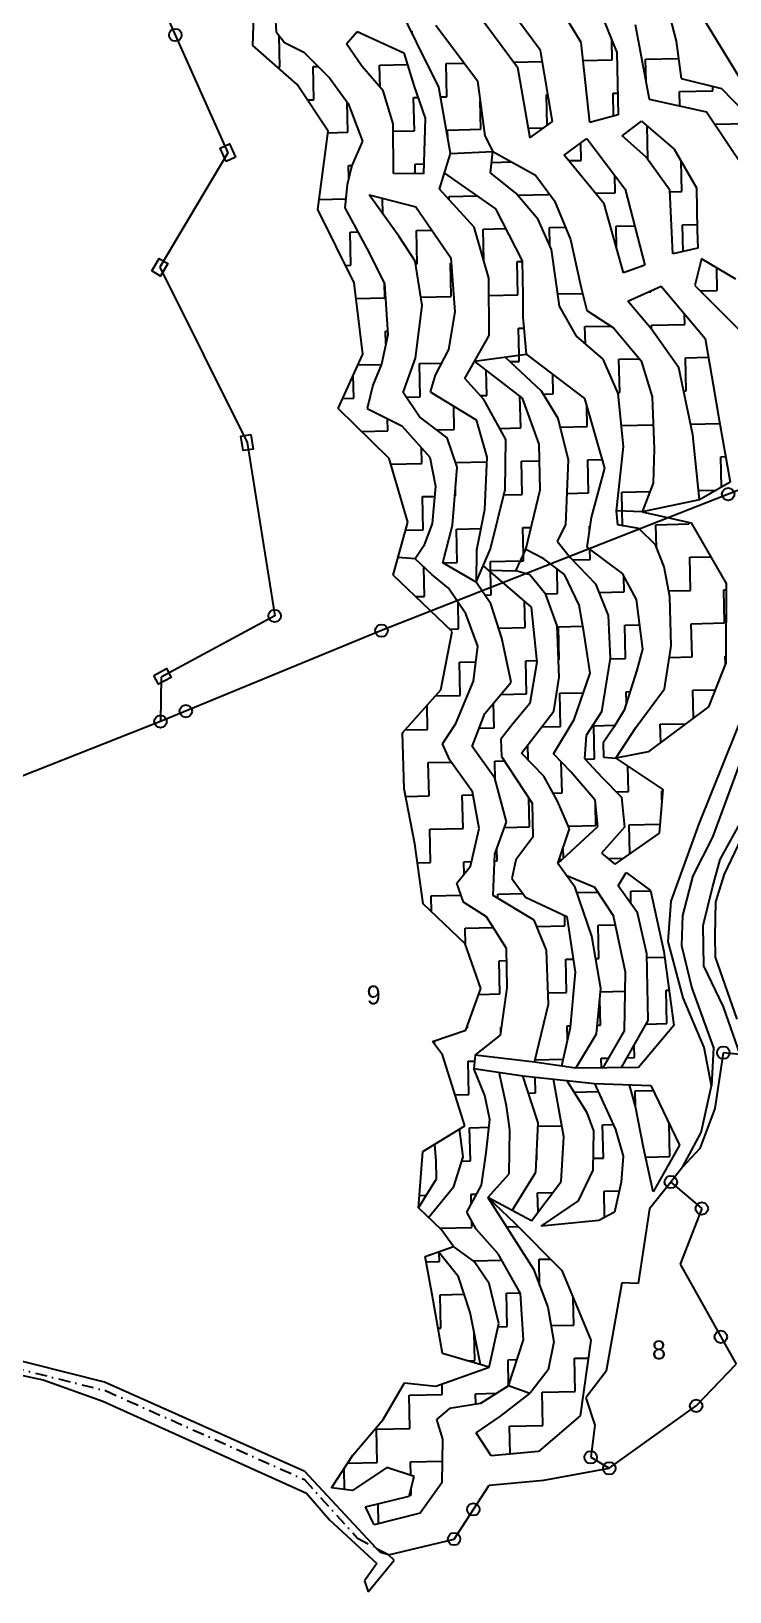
# Model space of a CAD drawing. Header units: metres. Extents: x 307416 to 309442, y 1927193 to 1928840.
# Drawn here: x 308708 to 309003, y 1927199 to 1927857 of the extents above; entities that cross this region are included whole.
import ezdxf

# ---------------------------------------------------------------- set-up
doc = ezdxf.new("R2010")
doc.units = ezdxf.units.M
doc.linetypes.add('DASHDOT', pattern=[1, 0.5, -0.25, 0, -0.25])
for name, color, linetype in [('LINE_WATER', 4, 'Continuous'), ('OFF', 1, 'Continuous'), ('POLY_HATCH', 12, 'Continuous'), ('POLY_PARCEL', 6, 'Continuous'), ('POLY_WATER', 4, 'Continuous'), ('TEXT_PARCEL', 7, 'Continuous'), ('V_BOUND_LINE', 7, 'Continuous'), ('V_BOUND_STREAM_LINE', 7, 'DASHDOT')]:
    doc.layers.add(name, color=color, linetype=linetype)
doc.styles.add('TEXT_MAP', font='')
doc.styles.get('TEXT_MAP').set_extended_font_data('Kruti Dev 050')

msp = doc.modelspace()

# ---------------------------------------------------------------- linework, layer by layer
for points in [[(308790.55, 1927802.39), (308788.04, 1927808.01), (308791.93, 1927809.74), (308794.44, 1927804.13)], [(308759.11, 1927756.2), (308762.24, 1927761.49), (308765.9, 1927759.33), (308762.77, 1927754.03)], [(308800.96, 1927687.11), (308801.93, 1927681.04), (308797.73, 1927680.36), (308796.75, 1927686.44)], [(308759.96, 1927585.53), (308765.37, 1927588.45), (308767.39, 1927584.71), (308761.98, 1927581.79)]]:
    msp.add_lwpolyline(points, close=True)
for centre in [(308769.06, 1927855.71), (309002.4, 1927662), (308811.03, 1927610.65), (308856.09, 1927604.44), (308773.5, 1927570.49), (308762.85, 1927566.11), (309000.35, 1927426.38), (308978.18, 1927371.84), (308991.28, 1927360.67), (308999.3, 1927306.54), (308988.89, 1927277.44), (308944.38, 1927255.71), (308952.21, 1927251.06), (308894.84, 1927233.72), (308886.72, 1927221.21)]:
    msp.add_circle(centre, 2.63)
at = {"layer": 'LINE_WATER'}
for p, q in [((309008.95, 1927553.15), (308995.73, 1927517.37)), ((308998.95, 1927507.88), (309008.92, 1927525.74)), ((308995.73, 1927517.37), (308987.55, 1927500.98)), ((308995.76, 1927496.02), (308998.95, 1927507.88)), ((308987.55, 1927500.98), (308983.16, 1927484.28)), ((308991.87, 1927479.98), (308995.76, 1927496.02)), ((308983.16, 1927484.28), (308982.66, 1927471.64)), ((308992.18, 1927463), (308991.87, 1927479.98)), ((308982.66, 1927471.64), (308987.1, 1927453.63)), ((309000.39, 1927445.73), (308992.18, 1927463)), ((308987.1, 1927453.63), (308996.26, 1927428.44)), ((309007.41, 1927425.67), (309000.39, 1927445.73)), ((308996.26, 1927428.44), (308995.36, 1927412.35))]:
    msp.add_line(p, q, dxfattribs=at)
at = {"layer": 'OFF'}
msp.add_line((308848.93, 1927203.66), (308850.49, 1927198.97), dxfattribs=at)
at = {"layer": 'POLY_HATCH'}
for p, q in [((308923.15, 1927849.12), (308901.48, 1927878.65)), ((308801.74, 1927851.26), (308802.59, 1927873.45)), ((308891.11, 1927872.42), (308913.54, 1927842.16)), ((308811.04, 1927865.99), (308811.66, 1927857.09)), ((308870.98, 1927852.4), (308863.52, 1927867.56)), ((308940.33, 1927852.5), (308928.65, 1927871.75)), ((308946.7, 1927869.9), (308955.43, 1927848.34)), ((308976, 1927870.34), (308980.39, 1927853.07)), ((308879.02, 1927859.81), (308896.65, 1927836.32)), ((308963.18, 1927860.09), (308969.12, 1927828.71)), ((308811.66, 1927857.09), (308815.16, 1927852.5)), ((308815.16, 1927852.5), (308823.32, 1927848.43)), ((308841.25, 1927851.97), (308845.89, 1927857.23)), ((308845.89, 1927857.23), (308865.53, 1927848.15)), ((308880.3, 1927833.72), (308870.98, 1927852.4)), ((308944.08, 1927818.82), (308940.33, 1927852.5)), ((308980.39, 1927853.07), (308982.61, 1927837.36)), ((308820.56, 1927834.84), (308801.74, 1927851.26)), ((308823.32, 1927848.43), (308834.17, 1927837.64)), ((308847.8, 1927842.6), (308841.25, 1927851.97)), ((308865.53, 1927848.15), (308869.8, 1927834.36)), ((308928.31, 1927819.22), (308923.15, 1927849.12)), ((308955.43, 1927848.34), (308956.01, 1927822.09)), ((308856.76, 1927832.09), (308847.8, 1927842.6)), ((308913.54, 1927842.16), (308918.71, 1927812.26)), ((308833.57, 1927815.09), (308820.56, 1927834.84)), ((308834.17, 1927837.64), (308842.05, 1927826.78)), ((308869.8, 1927834.36), (308874.47, 1927820.59)), ((308885.2, 1927805.68), (308880.3, 1927833.72)), ((308896.65, 1927836.32), (308899.65, 1927813.22)), ((308982.61, 1927837.36), (308999.56, 1927833.19)), ((308999.56, 1927833.19), (309014.06, 1927818.28)), ((308842.05, 1927826.78), (308848.01, 1927810.96)), ((308861.03, 1927818.3), (308856.76, 1927832.09)), ((308969.12, 1927828.71), (308993.26, 1927823.24)), ((308874.47, 1927820.59), (308873.79, 1927797.17)), ((308956.01, 1927822.09), (308944.08, 1927818.82)), ((308957.71, 1927813.12), (308965.83, 1927819.3)), ((308965.83, 1927819.3), (308979.6, 1927807.6)), ((308993.26, 1927823.24), (309009.82, 1927798.52)), ((308829.22, 1927782.13), (308833.57, 1927815.09)), ((308861.1, 1927797.29), (308861.03, 1927818.3)), ((308899.65, 1927813.22), (308903.01, 1927806.53)), ((308918.71, 1927812.26), (308928.31, 1927819.22)), ((308967.66, 1927804.34), (308957.71, 1927813.12)), ((308848.01, 1927810.96), (308843.56, 1927800.68)), ((308885.2, 1927805.68), (308903.01, 1927806.53)), ((308902.15, 1927797.59), (308903.01, 1927806.53)), ((308903.01, 1927806.53), (308921.05, 1927796.59)), ((308933.13, 1927805.08), (308942.73, 1927812.04)), ((308942.73, 1927812.04), (308958.96, 1927790.64)), ((308979.6, 1927807.6), (308988.97, 1927791.3)), ((308843.56, 1927800.68), (308841.62, 1927792.57)), ((308880.54, 1927790.61), (308885.2, 1927805.68)), ((308950.09, 1927784.44), (308933.13, 1927805.08)), ((308977.73, 1927790.31), (308967.66, 1927804.34)), ((308873.79, 1927797.17), (308861.1, 1927797.29)), ((308882.67, 1927797.48), (308904.27, 1927782.32)), ((308912.76, 1927789.05), (308902.15, 1927797.59)), ((308921.05, 1927796.59), (308929.13, 1927785.72)), ((308841.62, 1927792.57), (308840.56, 1927782.78)), ((308863.4, 1927770.88), (308850.84, 1927788.31)), ((308850.84, 1927788.31), (308870.51, 1927783.21)), ((308895.18, 1927774.71), (308880.54, 1927790.61)), ((308922.27, 1927777.86), (308912.76, 1927789.05)), ((308958.96, 1927790.64), (308967.18, 1927758.56)), ((308979.08, 1927763.33), (308977.73, 1927790.31)), ((308988.97, 1927791.3), (308989.36, 1927773.31)), ((308844.61, 1927751.21), (308829.22, 1927782.13)), ((308840.56, 1927782.78), (308849.86, 1927765.59)), ((308870.51, 1927783.21), (308885.38, 1927761.77)), ((308904.27, 1927782.32), (308915.44, 1927760.47)), ((308929.13, 1927785.72), (308935.9, 1927769.48)), ((308958.24, 1927755.36), (308950.09, 1927784.44)), ((308901.35, 1927753.11), (308895.18, 1927774.71)), ((308927.9, 1927765.16), (308922.27, 1927777.86)), ((308989.36, 1927773.31), (308989.53, 1927765.81)), ((308870.28, 1927760.33), (308863.4, 1927770.88)), ((308935.9, 1927769.48), (308940.26, 1927749.62)), ((308849.86, 1927765.59), (308857.4, 1927750.9)), ((308873.28, 1927741.58), (308870.28, 1927760.33)), ((308885.38, 1927761.77), (308886.99, 1927738.93)), ((308915.44, 1927760.47), (308915.77, 1927745.87)), ((308931.28, 1927741.35), (308927.9, 1927765.16)), ((308989.53, 1927765.81), (308979.08, 1927763.33)), ((308991.13, 1927761.34), (308988.38, 1927750.03)), ((309005.58, 1927752.66), (308991.13, 1927761.34)), ((308967.18, 1927758.56), (308958.24, 1927755.36)), ((308848.22, 1927721.1), (308844.61, 1927751.21)), ((308857.4, 1927750.9), (308858.73, 1927729.29)), ((308901.53, 1927728.89), (308901.35, 1927753.11)), ((308940.26, 1927749.62), (308942.72, 1927739.47)), ((308960.01, 1927743.4), (308974.13, 1927749.71)), ((308974.13, 1927749.71), (308992.63, 1927727.61)), ((308988.38, 1927750.03), (309006.8, 1927731.68)), ((308870.45, 1927719.38), (308873.28, 1927741.58)), ((308915.77, 1927745.87), (308915.68, 1927736.67)), ((308938.33, 1927728.68), (308931.28, 1927741.35)), ((308970.02, 1927731.61), (308960.01, 1927743.4)), ((308886.99, 1927738.93), (308884.39, 1927723.01)), ((308915.68, 1927736.67), (308917.09, 1927721.02)), ((308942.72, 1927739.47), (308953.93, 1927732.23)), ((308858.73, 1927729.29), (308856.03, 1927716.92)), ((308891.24, 1927710.84), (308901.53, 1927728.89)), ((308949.59, 1927718.95), (308938.33, 1927728.68)), ((308953.93, 1927732.23), (308965.64, 1927718.24)), ((308981.64, 1927715.36), (308970.02, 1927731.61)), ((308992.63, 1927727.61), (308996.06, 1927708.18)), ((308837.76, 1927698.16), (308848.22, 1927721.1)), ((308884.39, 1927723.01), (308878.72, 1927712.18)), ((308895.37, 1927718.07), (308917.09, 1927721.02)), ((308917.09, 1927721.02), (308941.74, 1927702.32)), ((308856.03, 1927716.92), (308852.41, 1927707.93)), ((308865.23, 1927704.87), (308870.45, 1927719.38)), ((308915.56, 1927702.48), (308895.37, 1927718.07)), ((308908.24, 1927719.82), (308923.48, 1927705.55)), ((308955.97, 1927704.48), (308949.59, 1927718.95)), ((308965.64, 1927718.24), (308970.26, 1927703.02)), ((308987.52, 1927686.98), (308981.64, 1927715.36)), ((308852.41, 1927707.93), (308850.08, 1927698.11)), ((308878.72, 1927712.18), (308876.67, 1927705.12)), ((308899.31, 1927701.97), (308891.24, 1927710.84)), ((308996.06, 1927708.18), (308998.64, 1927693.23)), ((308872.1, 1927694.69), (308865.23, 1927704.87)), ((308876.67, 1927705.12), (308896.11, 1927693.38)), ((308908.6, 1927685.07), (308899.31, 1927701.97)), ((308922.63, 1927683.08), (308915.56, 1927702.48)), ((308923.48, 1927705.55), (308930.49, 1927694)), ((308941.74, 1927702.32), (308950.23, 1927672.93)), ((308958.25, 1927682.08), (308955.97, 1927704.48)), ((308970.26, 1927703.02), (308971.1, 1927680.94)), ((308859.36, 1927677), (308837.76, 1927698.16)), ((308850.08, 1927698.11), (308864.67, 1927690.8)), ((308883.74, 1927685.73), (308872.1, 1927694.69)), ((308864.67, 1927690.8), (308876.49, 1927677.68)), ((308896.11, 1927693.38), (308900.52, 1927677.61)), ((308930.49, 1927694), (308934.93, 1927676.55)), ((308998.64, 1927693.23), (309003.23, 1927667.09)), ((308888.08, 1927673.37), (308883.74, 1927685.73)), ((308908.35, 1927664.04), (308908.6, 1927685.07)), ((308923.05, 1927663.9), (308922.63, 1927683.08)), ((308955.28, 1927654.94), (308958.25, 1927682.08)), ((308990.29, 1927659.59), (308987.52, 1927686.98)), ((308867.18, 1927650.19), (308859.36, 1927677)), ((308876.49, 1927677.68), (308878.89, 1927665.42)), ((308900.52, 1927677.61), (308899.53, 1927655.45)), ((308934.93, 1927676.55), (308933.73, 1927649.07)), ((308971.1, 1927680.94), (308970.7, 1927666.68)), ((308886.04, 1927648.97), (308888.08, 1927673.37)), ((308950.23, 1927672.93), (308944.63, 1927652.14)), ((308878.89, 1927665.42), (308877.54, 1927649.69)), ((308902.13, 1927638.96), (308908.35, 1927664.04)), ((308916.97, 1927638.68), (308923.05, 1927663.9)), ((308970.7, 1927666.68), (308966.06, 1927654.51)), ((309003.23, 1927667.09), (308990.29, 1927659.59)), ((308899.53, 1927655.45), (308896.22, 1927638.41)), ((308966.06, 1927654.51), (308955.28, 1927654.94)), ((308955.79, 1927649.14), (308955.28, 1927654.94)), ((308990.29, 1927659.59), (308966.06, 1927654.51)), ((308860.99, 1927627.87), (308867.18, 1927650.19)), ((308877.54, 1927649.69), (308873.92, 1927640.27)), ((308881.96, 1927633.02), (308886.04, 1927648.97)), ((308933.73, 1927649.07), (308930.28, 1927642.24)), ((308944.63, 1927652.14), (308942.77, 1927639.63)), ((308964.73, 1927647.55), (308955.79, 1927649.14)), ((308966.06, 1927654.51), (308986.76, 1927649.89)), ((308986.76, 1927649.89), (309001.5, 1927624.3)), ((308930.28, 1927642.24), (308935.84, 1927635.17)), ((308971.66, 1927640.58), (308964.73, 1927647.55)), ((308870.23, 1927634.68), (308863.05, 1927635.31)), ((308873.92, 1927640.27), (308870.23, 1927634.68)), ((308896.03, 1927624.93), (308902.13, 1927638.96)), ((308896.22, 1927638.41), (308896.03, 1927624.93)), ((308912.74, 1927629.73), (308916.97, 1927638.68)), ((308924.61, 1927634.67), (308916.97, 1927638.68)), ((308935.84, 1927635.17), (308946.44, 1927624.15)), ((308942.77, 1927639.63), (308957.62, 1927628.55)), ((308975.43, 1927631.4), (308971.66, 1927640.58)), ((308877.27, 1927628.12), (308870.23, 1927634.68)), ((308896.03, 1927624.93), (308881.96, 1927633.02)), ((308899.02, 1927631.79), (308919.3, 1927614.35)), ((308901.19, 1927629.93), (308912.74, 1927629.73)), ((308918.68, 1927628.02), (308912.74, 1927629.73)), ((308933.3, 1927628.11), (308924.61, 1927634.67)), ((308957.62, 1927628.55), (308963.57, 1927617.64)), ((308977.82, 1927618.73), (308975.43, 1927631.4)), ((308885.85, 1927604.11), (308860.99, 1927627.87)), ((308884.41, 1927622.37), (308877.27, 1927628.12)), ((308891.66, 1927611.46), (308884.41, 1927622.37)), ((308902.29, 1927615.8), (308896.03, 1927624.93)), ((308925.51, 1927619.68), (308918.68, 1927628.02)), ((308939.44, 1927615.19), (308933.3, 1927628.11)), ((308946.44, 1927624.15), (308951.68, 1927610.77)), ((309001.5, 1927624.3), (309001.44, 1927590.9)), ((308906.89, 1927601.29), (308902.29, 1927615.8)), ((308930.23, 1927606.5), (308925.51, 1927619.68)), ((308941.49, 1927603.99), (308939.44, 1927615.19)), ((308963.57, 1927617.64), (308966.17, 1927596.67)), ((308978.27, 1927598.07), (308977.82, 1927618.73)), ((308896.76, 1927597.92), (308891.66, 1927611.46)), ((308919.3, 1927614.35), (308921.65, 1927591.16)), ((308951.68, 1927610.77), (308952.53, 1927592.78)), ((308881.16, 1927579.45), (308885.85, 1927604.11)), ((308931.01, 1927584.87), (308930.23, 1927606.5)), ((308944.12, 1927586.5), (308941.49, 1927603.99)), ((308894.87, 1927583.12), (308896.76, 1927597.92)), ((308910.79, 1927582.63), (308906.89, 1927601.29)), ((308966.17, 1927596.67), (308963.87, 1927587.71)), ((308975.47, 1927579.84), (308978.27, 1927598.07)), ((308921.65, 1927591.16), (308918.72, 1927573.75)), ((308952.53, 1927592.78), (308948.98, 1927570.2)), ((309001.44, 1927590.9), (308994.09, 1927572.31)), ((308887.52, 1927565.25), (308894.87, 1927583.12)), ((308899.68, 1927569.55), (308910.79, 1927582.63)), ((308928.75, 1927570.43), (308931.01, 1927584.87)), ((308937.35, 1927567), (308944.12, 1927586.5)), ((308963.87, 1927587.71), (308958.56, 1927570.91)), ((308864.91, 1927561.38), (308881.16, 1927579.45)), ((308963.36, 1927563.54), (308975.47, 1927579.84)), ((308894.29, 1927555.54), (308899.68, 1927569.55)), ((308918.72, 1927573.75), (308911.53, 1927565.1)), ((308915.12, 1927552.79), (308928.75, 1927570.43)), ((308948.98, 1927570.2), (308942.45, 1927560.16)), ((308958.56, 1927570.91), (308954.09, 1927563.69)), ((308994.09, 1927572.31), (308968.57, 1927553.31)), ((308881.81, 1927556.64), (308887.52, 1927565.25)), ((308911.53, 1927565.1), (308906.51, 1927558.72)), ((308928.68, 1927552.4), (308937.35, 1927567)), ((308954.09, 1927563.69), (308949.6, 1927557.17)), ((308954.98, 1927550.6), (308963.36, 1927563.54)), ((308865.66, 1927537.67), (308864.91, 1927561.38)), ((308884.92, 1927549.84), (308881.81, 1927556.64)), ((308906.51, 1927558.72), (308906.67, 1927551.34)), ((308942.45, 1927560.16), (308941.77, 1927550.44)), ((308949.6, 1927557.17), (308949.73, 1927551.12)), ((308894.44, 1927536.4), (308884.92, 1927549.84)), ((308903.85, 1927542.21), (308894.29, 1927555.54)), ((308906.67, 1927551.34), (308919.65, 1927531.71)), ((308924.56, 1927543.04), (308915.12, 1927552.79)), ((308936.04, 1927544.92), (308928.68, 1927552.4)), ((308941.77, 1927550.44), (308949.15, 1927542.51)), ((308949.73, 1927551.12), (308954.98, 1927550.6)), ((308968.57, 1927553.31), (308954.98, 1927550.6)), ((308954.98, 1927550.6), (308974.8, 1927537.41)), ((308930.33, 1927532.47), (308924.56, 1927543.04)), ((308946.21, 1927532.99), (308936.04, 1927544.92)), ((308870.18, 1927514.53), (308865.66, 1927537.67)), ((308897.36, 1927520.97), (308894.44, 1927536.4)), ((308908.89, 1927523.79), (308903.85, 1927542.21)), ((308949.15, 1927542.51), (308957.43, 1927534.14)), ((308974.8, 1927537.41), (308973.34, 1927518.95)), ((308919.65, 1927531.71), (308919.97, 1927517.32)), ((308935.38, 1927520.77), (308930.33, 1927532.47)), ((308947.35, 1927521.76), (308946.21, 1927532.99)), ((308957.43, 1927534.14), (308958.61, 1927521.56)), ((308903.85, 1927510.14), (308908.89, 1927523.79)), ((308893.66, 1927505.02), (308897.36, 1927520.97)), ((308919.97, 1927517.32), (308912.79, 1927507.73)), ((308930.54, 1927506.27), (308947.35, 1927521.76)), ((308930.54, 1927506.27), (308935.38, 1927520.77)), ((308958.61, 1927521.56), (308948.95, 1927510.55)), ((308973.34, 1927518.95), (308954.63, 1927505.97)), ((308873.68, 1927489.22), (308870.18, 1927514.53)), ((308903.16, 1927492.66), (308903.85, 1927510.14)), ((308948.95, 1927510.55), (308954.63, 1927505.97)), ((308887.91, 1927497.89), (308893.66, 1927505.02)), ((308912.79, 1927507.73), (308911.12, 1927499.94)), ((308937.77, 1927496.1), (308930.54, 1927506.27)), ((308890.67, 1927489.83), (308887.91, 1927497.89)), ((308911.12, 1927499.94), (308916.83, 1927491.95)), ((308946.12, 1927496.09), (308934.28, 1927501.01)), ((308955.93, 1927496.78), (308959.36, 1927502.45)), ((308964.09, 1927485.45), (308955.93, 1927496.78)), ((308959.36, 1927502.45), (308969.59, 1927494.82)), ((308920.5, 1927482.35), (308903.16, 1927492.66)), ((308916.83, 1927491.95), (308934.35, 1927483.85)), ((308944.87, 1927475.6), (308937.77, 1927496.1)), ((308954.04, 1927484.11), (308946.12, 1927496.09)), ((308969.59, 1927494.82), (308975.25, 1927469.03)), ((308891.45, 1927472.25), (308873.68, 1927489.22)), ((308900.4, 1927483.77), (308890.67, 1927489.83)), ((308908.82, 1927470.31), (308900.4, 1927483.77)), ((308934.35, 1927483.85), (308937.82, 1927460.31)), ((308959.06, 1927460.37), (308954.04, 1927484.11)), ((308968.07, 1927468.04), (308964.09, 1927485.45)), ((308925.77, 1927469.64), (308920.5, 1927482.35)), ((308898.02, 1927453.42), (308891.45, 1927472.25)), ((308948.67, 1927453.54), (308944.87, 1927475.6)), ((308909.18, 1927453.71), (308908.82, 1927470.31)), ((308926.63, 1927446.85), (308925.77, 1927469.64)), ((308968.69, 1927440.01), (308968.07, 1927468.04)), ((308975.25, 1927469.03), (308979.41, 1927437.86)), ((308937.82, 1927460.31), (308935.76, 1927437.02)), ((308958.71, 1927435.61), (308959.06, 1927460.37)), ((308891.72, 1927435.92), (308898.02, 1927453.42)), ((308906.3, 1927433.72), (308909.18, 1927453.71)), ((308946.89, 1927434.32), (308948.67, 1927453.54)), ((308920.64, 1927422.4), (308926.63, 1927446.85)), ((308957.38, 1927420.08), (308968.69, 1927440.01)), ((308979.41, 1927437.86), (308964.56, 1927420.16)), ((308877.65, 1927431.07), (308891.72, 1927435.92)), ((308881.78, 1927425.55), (308877.65, 1927431.07)), ((308895.69, 1927425.32), (308906.3, 1927433.72)), ((308935.76, 1927437.02), (308932, 1927420.74)), ((308938.08, 1927419.85), (308946.89, 1927434.32)), ((308949.6, 1927419.98), (308958.71, 1927435.61)), ((308891.27, 1927395.57), (308881.78, 1927425.55)), ((308895.69, 1927425.32), (308895.02, 1927419.69)), ((308920.64, 1927422.4), (308895.69, 1927425.32)), ((308899.74, 1927408.33), (308895.02, 1927419.69)), ((308895.02, 1927419.69), (308915.68, 1927416.68)), ((308908.9, 1927404), (308905.73, 1927418.13)), ((308938.08, 1927419.85), (308920.64, 1927422.4)), ((308964.56, 1927420.16), (308938.08, 1927419.85)), ((308919.44, 1927405.36), (308915.68, 1927416.68)), ((308915.68, 1927416.68), (308945.98, 1927413.34)), ((308930.81, 1927403.35), (308928.69, 1927415.24)), ((308942.95, 1927400.97), (308934.25, 1927414.63)), ((308934.25, 1927414.63), (308945.98, 1927413.34)), ((308945.98, 1927413.34), (308954.81, 1927394.06)), ((308945.98, 1927413.34), (308969.81, 1927412.53)), ((308963.29, 1927403.69), (308960.78, 1927412.84)), ((308969.81, 1927412.53), (308981.87, 1927387.42)), ((308901.85, 1927398.18), (308899.74, 1927408.33)), ((308922.27, 1927396.74), (308919.44, 1927405.36)), ((308900.27, 1927384.17), (308901.85, 1927398.18)), ((308910.25, 1927393.83), (308908.9, 1927404)), ((308932.98, 1927390.93), (308930.81, 1927403.35)), ((308945.76, 1927393.48), (308942.95, 1927400.97)), ((308966.69, 1927386.39), (308963.29, 1927403.69)), ((308873.59, 1927384.75), (308891.27, 1927395.57)), ((308889.05, 1927394.21), (308891.27, 1927395.57)), ((308890.49, 1927382.44), (308889.05, 1927394.21)), ((308909.91, 1927375.32), (308910.25, 1927393.83)), ((308921.22, 1927375.94), (308922.27, 1927396.74)), ((308945.37, 1927376.86), (308945.76, 1927393.48)), ((308954.81, 1927394.06), (308958.08, 1927382.8)), ((308871.71, 1927360.93), (308873.59, 1927384.75)), ((308879.2, 1927380.68), (308878.61, 1927387.83)), ((308931.89, 1927372.03), (308932.98, 1927390.93)), ((308970.8, 1927367.67), (308966.69, 1927386.39)), ((308981.87, 1927387.42), (308970.8, 1927367.67)), ((308879.37, 1927373.13), (308879.2, 1927380.68)), ((308886.61, 1927369.89), (308890.49, 1927382.44)), ((308898.31, 1927370.53), (308900.27, 1927384.17)), ((308958.08, 1927382.8), (308957.19, 1927371.83)), ((308871.71, 1927360.93), (308879.37, 1927373.13)), ((308901.03, 1927365.32), (308909.91, 1927375.32)), ((308911.27, 1927359.83), (308921.22, 1927375.94)), ((308919.44, 1927355.44), (308931.89, 1927372.03)), ((308939.24, 1927363.88), (308945.37, 1927376.86)), ((308957.19, 1927371.83), (308954.37, 1927359.1)), ((308875.98, 1927356.85), (308886.61, 1927369.89)), ((308892.14, 1927359.06), (308898.31, 1927370.53)), ((308901.03, 1927365.32), (308920.24, 1927335.14)), ((308919.44, 1927355.44), (308901.03, 1927365.32)), ((308901.03, 1927365.32), (308912.24, 1927354.62)), ((308881.27, 1927351.79), (308871.71, 1927360.93)), ((308896.07, 1927351.97), (308892.14, 1927359.06)), ((308923.5, 1927353.26), (308939.24, 1927363.88)), ((308954.37, 1927359.1), (308947.79, 1927355.67)), ((308905.37, 1927341.6), (308896.07, 1927351.97)), ((308912.24, 1927354.62), (308932.21, 1927334.49)), ((308947.79, 1927355.67), (308923.5, 1927353.26)), ((308886.51, 1927344.7), (308881.27, 1927351.79)), ((308874.57, 1927340.42), (308886.51, 1927344.7)), ((308877.92, 1927322.06), (308874.57, 1927340.42)), ((308888.59, 1927331.79), (308880.1, 1927342.4)), ((308895.24, 1927338.36), (308886.51, 1927344.7)), ((308914.8, 1927324.82), (308905.37, 1927341.6)), ((308901.49, 1927329.06), (308895.24, 1927338.36)), ((308920.24, 1927335.14), (308926.26, 1927319.03)), ((308932.21, 1927334.49), (308944.37, 1927305.1)), ((308893.45, 1927316.79), (308888.59, 1927331.79)), ((308905.64, 1927312.15), (308901.49, 1927329.06)), ((308881.89, 1927299.44), (308877.92, 1927322.06)), ((308915.99, 1927305.21), (308914.8, 1927324.82)), ((308926.26, 1927319.03), (308928.85, 1927304.36)), ((308897.89, 1927294.79), (308893.45, 1927316.79)), ((308901.55, 1927293.73), (308905.64, 1927312.15)), ((308901.55, 1927293.73), (308881.89, 1927299.44)), ((308909.75, 1927285.9), (308915.99, 1927305.21)), ((308928.85, 1927304.36), (308926.47, 1927292.6)), ((308944.37, 1927305.1), (308939.99, 1927273.21)), ((308879.03, 1927285.7), (308901.55, 1927293.73)), ((308926.47, 1927292.6), (308918.65, 1927282.62)), ((308856.83, 1927271.64), (308865.85, 1927287.06)), ((308865.85, 1927287.06), (308879.03, 1927285.7)), ((308909.75, 1927285.9), (308897.87, 1927278.42)), ((308906.29, 1927273), (308918.65, 1927282.62)), ((308918.65, 1927282.62), (308909.75, 1927285.9)), ((308884.82, 1927276.26), (308879.3, 1927271.6)), ((308897.87, 1927278.42), (308884.82, 1927276.26)), ((308896.01, 1927266.09), (308906.29, 1927273)), ((308939.99, 1927273.21), (308922.4, 1927258.12)), ((308844.05, 1927256.66), (308856.83, 1927271.64)), ((308879.3, 1927271.6), (308881.89, 1927263.37)), ((308881.89, 1927263.37), (308881.5, 1927244.93)), ((308902.38, 1927256.35), (308896.01, 1927266.09)), ((308835, 1927242.83), (308844.05, 1927256.66)), ((308922.4, 1927258.12), (308902.38, 1927256.35)), ((308858.35, 1927251.36), (308843.85, 1927241.69)), ((308869.93, 1927247.61), (308858.35, 1927251.36)), ((308867.71, 1927239.28), (308869.93, 1927247.61)), ((308843.85, 1927241.69), (308835, 1927242.83)), ((308881.5, 1927244.93), (308872.42, 1927232.17)), ((308849.35, 1927234.87), (308867.71, 1927239.28)), ((308853, 1927227.2), (308849.35, 1927234.87)), ((308872.42, 1927232.17), (308853, 1927227.2))]:
    msp.add_line(p, q, dxfattribs=at)
at = {"layer": 'POLY_HATCH', "linetype": 'Continuous'}
for p, q in [((308813.21, 1927842.12), (308812.92, 1927855.44)), ((308845.57, 1927856.87), (308846.63, 1927856.89)), ((308869.04, 1927856.35), (308869.02, 1927857.39)), ((308953.5, 1927845.22), (308953.32, 1927853.56)), ((308967.53, 1927845.53), (308981.41, 1927845.84)), ((308812.25, 1927842.09), (308813.21, 1927842.12)), ((308827.24, 1927842.43), (308829.31, 1927842.47)), ((308827.55, 1927828.4), (308827.24, 1927842.43)), ((308855.3, 1927843.05), (308867.03, 1927843.31)), ((308855.51, 1927833.56), (308855.3, 1927843.05)), ((308883.36, 1927843.67), (308891.01, 1927843.84)), ((308883.67, 1927829.64), (308883.36, 1927843.67)), ((308911.96, 1927844.3), (308923.93, 1927844.57)), ((308941.17, 1927844.95), (308953.5, 1927845.22)), ((308967.74, 1927835.99), (308967.53, 1927845.53)), ((308995.9, 1927832.12), (308995.86, 1927834.1)), ((308824.85, 1927828.34), (308827.55, 1927828.4)), ((308841.89, 1927814.68), (308841.61, 1927827.38)), ((308869.64, 1927829.33), (308871.49, 1927829.37)), ((308869.95, 1927815.3), (308869.64, 1927829.33)), ((308881.03, 1927829.58), (308883.67, 1927829.64)), ((308898.01, 1927815.92), (308897.74, 1927827.93)), ((308925.76, 1927830.57), (308926.35, 1927830.58)), ((308926.04, 1927817.58), (308925.76, 1927830.57)), ((308953.81, 1927831.19), (308955.81, 1927831.23)), ((308954.03, 1927821.54), (308953.81, 1927831.19)), ((308981.87, 1927831.81), (308995.9, 1927832.12)), ((308982.01, 1927825.79), (308981.87, 1927831.81)), ((308833.49, 1927814.49), (308841.89, 1927814.68)), ((308861.04, 1927815.1), (308869.95, 1927815.3)), ((308883.98, 1927815.61), (308898.01, 1927815.92)), ((308884.05, 1927812.25), (308883.98, 1927815.61)), ((308918, 1927816.36), (308924.57, 1927816.51)), ((308968.46, 1927803.44), (308968.16, 1927817.33)), ((308996.7, 1927818.1), (309010.24, 1927818.4)), ((308940.41, 1927802.82), (308940.24, 1927810.24)), ((308842.2, 1927800.65), (308843.57, 1927800.68)), ((308842.32, 1927795.47), (308842.2, 1927800.65)), ((308870.26, 1927801.27), (308873.91, 1927801.35)), ((308870.35, 1927797.2), (308870.26, 1927801.27)), ((308902.57, 1927801.98), (308910.92, 1927802.17)), ((308935.08, 1927802.7), (308940.41, 1927802.82)), ((308968.31, 1927803.44), (308968.46, 1927803.44)), ((308982.8, 1927789.72), (308982.52, 1927802.52)), ((308954.74, 1927789.1), (308954.58, 1927796.41)), ((308829.77, 1927786.34), (308840.97, 1927786.59)), ((308856.69, 1927780.19), (308856.54, 1927786.83)), ((308884.6, 1927787.55), (308896.44, 1927787.81)), ((308884.63, 1927786.17), (308884.6, 1927787.55)), ((308913.49, 1927788.19), (308926.69, 1927788.48)), ((308926.69, 1927788.48), (308926.67, 1927789.02)), ((308946.41, 1927788.92), (308954.74, 1927789.1)), ((308977.77, 1927789.61), (308982.8, 1927789.72)), ((308870.88, 1927773.21), (308877.34, 1927773.35)), ((308871.19, 1927759.18), (308870.88, 1927773.21)), ((308898.94, 1927773.83), (308908.5, 1927774.04)), ((308899.23, 1927760.53), (308898.94, 1927773.83)), ((308927, 1927774.45), (308933.77, 1927774.6)), ((308927.17, 1927766.81), (308927, 1927774.45)), ((308955.06, 1927775.07), (308962.9, 1927775.25)), ((308955.26, 1927766.02), (308955.06, 1927775.07)), ((308983.11, 1927775.69), (308989.31, 1927775.83)), ((308983.36, 1927764.34), (308983.11, 1927775.69)), ((308842.82, 1927772.59), (308846.03, 1927772.66)), ((308843.13, 1927758.56), (308842.82, 1927772.59)), ((308913.28, 1927760.11), (308915.45, 1927760.16)), ((308913.59, 1927746.08), (308913.28, 1927760.11)), ((308840.98, 1927758.51), (308843.13, 1927758.56)), ((308870.46, 1927759.17), (308871.19, 1927759.18)), ((308885.22, 1927759.49), (308885.54, 1927759.5)), ((308885.53, 1927745.46), (308885.22, 1927759.49)), ((308997.76, 1927747.95), (308997.55, 1927757.48)), ((308857.47, 1927744.84), (308857.34, 1927751.03)), ((308968.75, 1927747.3), (308969.71, 1927747.33)), ((308969.71, 1927747.33), (308969.7, 1927747.73)), ((308990.62, 1927747.79), (308997.76, 1927747.95)), ((308845.41, 1927744.58), (308857.47, 1927744.84)), ((308872.7, 1927745.18), (308885.53, 1927745.46)), ((308901.41, 1927745.82), (308913.59, 1927746.08)), ((308930.55, 1927746.46), (308940.97, 1927746.69)), ((308984.04, 1927733.61), (308983.95, 1927737.98)), ((308857.78, 1927730.81), (308858.63, 1927730.83)), ((308857.9, 1927725.49), (308857.78, 1927730.81)), ((308913.9, 1927732.06), (308916.09, 1927732.1)), ((308914.15, 1927720.62), (308913.9, 1927732.06)), ((308941.96, 1927732.68), (308952.87, 1927732.92)), ((308942.12, 1927725.41), (308941.96, 1927732.68)), ((308970.02, 1927733.3), (308984.04, 1927733.61)), ((308970.05, 1927731.57), (308970.02, 1927733.3)), ((308914.21, 1927718.03), (308914.15, 1927720.62)), ((308846.13, 1927716.52), (308855.96, 1927716.74)), ((308872.12, 1927717.1), (308881.4, 1927717.3)), ((308872.43, 1927703.07), (308872.12, 1927717.1)), ((308900.49, 1927703.69), (308900.26, 1927714.3)), ((308910.25, 1927717.94), (308914.21, 1927718.03)), ((308956.3, 1927718.96), (308964.88, 1927719.15)), ((308956.61, 1927704.93), (308956.3, 1927718.96)), ((308984.35, 1927719.58), (308994.01, 1927719.79)), ((308984.67, 1927705.55), (308984.35, 1927719.58)), ((308844.37, 1927702.45), (308844.16, 1927712.19)), ((308928.55, 1927704.31), (308928.37, 1927712.47)), ((308839.67, 1927702.34), (308844.37, 1927702.45)), ((308866.54, 1927702.94), (308872.43, 1927703.07)), ((308897.81, 1927703.63), (308900.49, 1927703.69)), ((308914.83, 1927689.97), (308914.54, 1927703.27)), ((308924.29, 1927704.21), (308928.55, 1927704.31)), ((308955.78, 1927704.91), (308956.61, 1927704.93)), ((308983.68, 1927705.53), (308984.67, 1927705.55)), ((308886.77, 1927689.35), (308886.55, 1927699.15)), ((308942.89, 1927690.59), (308942.7, 1927698.98)), ((308847.64, 1927688.48), (308858.71, 1927688.73)), ((308858.71, 1927688.73), (308858.6, 1927693.84)), ((308879.25, 1927689.18), (308886.77, 1927689.35)), ((308906.01, 1927689.77), (308914.83, 1927689.97)), ((308931.42, 1927690.34), (308942.89, 1927690.59)), ((308957.35, 1927690.91), (308970.71, 1927691.2)), ((308986.57, 1927691.56), (308998.89, 1927691.83)), ((308873.05, 1927675.01), (308872.91, 1927681.66)), ((308860.03, 1927674.72), (308873.05, 1927675.01)), ((308887.39, 1927675.32), (308900.43, 1927675.61)), ((308915.14, 1927675.94), (308922.78, 1927676.11)), ((308915.45, 1927661.91), (308915.14, 1927675.94)), ((308943.2, 1927676.56), (308949.14, 1927676.69)), ((308943.51, 1927662.53), (308943.2, 1927676.56)), ((308999.32, 1927677.8), (309001.34, 1927677.85)), ((308999.6, 1927664.98), (308999.32, 1927677.8)), ((308887.07, 1927661.28), (308887.39, 1927661.29)), ((308887.39, 1927661.29), (308887.32, 1927664.34)), ((308907.78, 1927661.74), (308915.45, 1927661.91)), ((308934.31, 1927662.33), (308943.51, 1927662.53)), ((308957.54, 1927662.84), (308969.34, 1927663.1)), ((308957.72, 1927654.84), (308957.54, 1927662.84)), ((308989.89, 1927663.56), (308997.43, 1927663.72)), ((308873.36, 1927660.98), (308878.51, 1927661.09)), ((308873.67, 1927646.95), (308873.36, 1927660.98)), ((308957.85, 1927648.81), (308957.72, 1927654.84)), ((308943.82, 1927648.5), (308944.09, 1927648.51)), ((308943.85, 1927646.93), (308943.82, 1927648.5)), ((308957.65, 1927648.81), (308957.85, 1927648.81)), ((308971.88, 1927649.12), (308985.91, 1927649.43)), ((308972.09, 1927639.53), (308971.88, 1927649.12)), ((308985.91, 1927649.43), (308985.89, 1927650.09)), ((308866.24, 1927646.78), (308873.67, 1927646.95)), ((308887.7, 1927647.26), (308897.99, 1927647.49)), ((308888.01, 1927633.23), (308887.7, 1927647.26)), ((308915.76, 1927647.88), (308919.21, 1927647.96)), ((308916.01, 1927636.65), (308915.76, 1927647.88)), ((308916.07, 1927633.85), (308916.01, 1927636.65)), ((308944.13, 1927634.47), (308944.04, 1927638.68)), ((308986.22, 1927635.4), (308995, 1927635.6)), ((308986.53, 1927621.37), (308986.22, 1927635.4)), ((308874.29, 1927618.89), (308874.02, 1927631.14)), ((308881.98, 1927633.1), (308888.01, 1927633.23)), ((308902.04, 1927633.54), (308914.67, 1927633.82)), ((308902.12, 1927629.91), (308902.04, 1927633.54)), ((308902.35, 1927619.51), (308902.14, 1927629.11)), ((308914.67, 1927633.82), (308916.07, 1927633.85)), ((308930.41, 1927620.13), (308930.18, 1927630.46)), ((308936.67, 1927634.31), (308944.13, 1927634.47)), ((308958.47, 1927620.75), (308958.33, 1927627.26)), ((308870.47, 1927618.81), (308874.29, 1927618.89)), ((308888.63, 1927605.17), (308888.39, 1927616.39)), ((308899.78, 1927619.46), (308902.35, 1927619.51)), ((308916.69, 1927605.79), (308916.45, 1927616.8)), ((308925.23, 1927620.02), (308930.41, 1927620.13)), ((308947.86, 1927620.52), (308958.47, 1927620.75)), ((308977.36, 1927621.17), (308986.53, 1927621.37)), ((309000.56, 1927621.68), (309001.5, 1927621.71)), ((309000.87, 1927607.66), (309000.56, 1927621.68)), ((308884.83, 1927605.09), (308888.63, 1927605.17)), ((308905.54, 1927605.55), (308916.69, 1927605.79)), ((308930.72, 1927606.1), (308941.06, 1927606.33)), ((308931.03, 1927592.07), (308930.72, 1927606.1)), ((308958.78, 1927606.72), (308964.9, 1927606.86)), ((308959.09, 1927592.7), (308958.78, 1927606.72)), ((308986.84, 1927607.35), (309000.87, 1927607.66)), ((308987.15, 1927593.32), (308986.84, 1927607.35)), ((308888.94, 1927591.14), (308895.92, 1927591.3)), ((308889.25, 1927577.11), (308888.94, 1927591.14)), ((308917, 1927591.76), (308921.58, 1927591.87)), ((308917.31, 1927577.73), (308917, 1927591.76)), ((308930.75, 1927592.07), (308931.03, 1927592.07)), ((308952.49, 1927592.55), (308959.09, 1927592.7)), ((308977.51, 1927593.1), (308987.15, 1927593.32)), ((309001.18, 1927593.63), (309001.45, 1927593.63)), ((309001.25, 1927590.42), (309001.18, 1927593.63)), ((308878.85, 1927576.88), (308889.25, 1927577.11)), ((308906.43, 1927577.49), (308917.31, 1927577.73)), ((308931.34, 1927578.05), (308941.27, 1927578.26)), ((308931.65, 1927564.02), (308931.34, 1927578.05)), ((308959.4, 1927578.67), (308961.02, 1927578.7)), ((308959.51, 1927573.9), (308959.4, 1927578.67)), ((308987.46, 1927579.29), (308996.93, 1927579.5)), ((308987.72, 1927567.56), (308987.46, 1927579.29)), ((308875.54, 1927562.77), (308875.31, 1927572.95)), ((308903.59, 1927563.4), (308903.36, 1927573.89)), ((308865.97, 1927562.56), (308875.54, 1927562.77)), ((308897.26, 1927563.26), (308903.59, 1927563.4)), ((308923.65, 1927563.84), (308931.65, 1927564.02)), ((308945.68, 1927564.33), (308954.61, 1927564.52)), ((308945.99, 1927550.3), (308945.68, 1927564.33)), ((308973.74, 1927564.95), (308984.53, 1927565.19)), ((308973.91, 1927557.28), (308973.74, 1927564.95)), ((308917.93, 1927549.89), (308917.79, 1927556.25)), ((308903.9, 1927549.37), (308907.92, 1927549.45)), ((308904.08, 1927541.36), (308903.9, 1927549.37)), ((308941.99, 1927550.21), (308945.99, 1927550.3)), ((308875.85, 1927548.75), (308885.54, 1927548.96)), ((308876.16, 1927534.72), (308875.85, 1927548.75)), ((308932.27, 1927535.96), (308931.98, 1927549.04)), ((308960.33, 1927536.58), (308960.1, 1927547.2)), ((308955.13, 1927536.46), (308960.33, 1927536.58)), ((308974.36, 1927536.89), (308974.76, 1927536.9)), ((308974.45, 1927532.94), (308974.36, 1927536.89)), ((308866.28, 1927534.5), (308876.16, 1927534.72)), ((308890.19, 1927535.03), (308894.68, 1927535.13)), ((308890.5, 1927521), (308890.19, 1927535.03)), ((308918.55, 1927521.62), (308918.29, 1927533.77)), ((308928.47, 1927535.87), (308932.27, 1927535.96)), ((308946.61, 1927522.24), (308946.42, 1927530.89)), ((308876.47, 1927520.69), (308890.5, 1927521)), ((308876.78, 1927506.66), (308876.47, 1927520.69)), ((308908, 1927521.38), (308918.55, 1927521.62)), ((308934.86, 1927521.98), (308946.61, 1927522.24)), ((308960.64, 1927522.55), (308973.65, 1927522.84)), ((308960.91, 1927510.33), (308960.64, 1927522.55)), ((308904.84, 1927507.28), (308904.72, 1927512.5)), ((308932.88, 1927508.44), (308932.78, 1927512.99)), ((308871.29, 1927506.54), (308876.78, 1927506.66)), ((308890.81, 1927506.97), (308894.13, 1927507.04)), ((308890.92, 1927501.63), (308890.81, 1927506.97)), ((308903.73, 1927507.25), (308904.84, 1927507.28)), ((308931.07, 1927507.86), (308932.29, 1927507.89)), ((308951.73, 1927508.32), (308958.22, 1927508.46)), ((308877.09, 1927492.63), (308889.62, 1927492.91)), ((308877.24, 1927485.83), (308877.09, 1927492.63)), ((308905.15, 1927493.25), (308915.74, 1927493.48)), ((308905.19, 1927491.46), (308905.15, 1927493.25)), ((308938.5, 1927493.99), (308947.23, 1927494.18)), ((308947.23, 1927494.18), (308947.23, 1927494.41)), ((308961.26, 1927494.49), (308969.62, 1927494.68)), ((308961.38, 1927489.22), (308961.26, 1927494.49)), ((308933.51, 1927479.84), (308933.42, 1927484.28)), ((308891.43, 1927478.91), (308903.28, 1927479.17)), ((308891.58, 1927471.86), (308891.43, 1927478.91)), ((308921.65, 1927479.58), (308933.51, 1927479.84)), ((308947.54, 1927480.15), (308954.84, 1927480.31)), ((308947.85, 1927466.12), (308947.54, 1927480.15)), ((308905.77, 1927465.19), (308908.93, 1927465.26)), ((308906.08, 1927451.16), (308905.77, 1927465.19)), ((308933.83, 1927465.81), (308937, 1927465.88)), ((308934.14, 1927451.78), (308933.83, 1927465.81)), ((308946.51, 1927466.09), (308947.85, 1927466.12)), ((308968.11, 1927466.57), (308975.55, 1927466.74)), ((308897.13, 1927450.96), (308906.08, 1927451.16)), ((308926.45, 1927451.61), (308934.14, 1927451.78)), ((308948.54, 1927452.1), (308958.95, 1927452.33)), ((308976.22, 1927452.71), (308977.42, 1927452.74)), ((308976.53, 1927438.68), (308976.22, 1927452.71)), ((308948.48, 1927438.06), (308948.24, 1927448.84)), ((308892.36, 1927436.82), (308892.34, 1927437.65)), ((308934.45, 1927437.75), (308935.82, 1927437.78)), ((308934.58, 1927431.9), (308934.45, 1927437.75)), ((308947.23, 1927438.04), (308948.48, 1927438.06)), ((308967.83, 1927438.49), (308976.53, 1927438.68)), ((308878.47, 1927429.96), (308878.44, 1927431.34)), ((308892.04, 1927436.82), (308892.36, 1927436.82)), ((308906.39, 1927437.13), (308906.8, 1927437.14)), ((308906.44, 1927434.68), (308906.39, 1927437.13)), ((308959.77, 1927424.28), (308962.81, 1927424.35)), ((308962.81, 1927424.35), (308962.7, 1927429.45)), ((308892.67, 1927422.79), (308895.4, 1927422.85)), ((308892.98, 1927408.76), (308892.67, 1927422.79)), ((308920.75, 1927422.38), (308920.74, 1927422.82)), ((308920.89, 1927423.42), (308932.68, 1927423.68)), ((308948.79, 1927424.03), (308952, 1927424.11)), ((308948.88, 1927419.97), (308948.79, 1927424.03)), ((308921.04, 1927409.39), (308920.89, 1927416.1)), ((308887.13, 1927408.63), (308892.98, 1927408.76)), ((308918.13, 1927409.32), (308921.04, 1927409.39)), ((308937.36, 1927409.75), (308947.53, 1927409.97)), ((308963.13, 1927410.32), (308970.79, 1927410.49)), ((308963.27, 1927403.75), (308963.13, 1927410.32)), ((308893.29, 1927394.74), (308901.48, 1927394.92)), ((308893.6, 1927380.71), (308893.29, 1927394.74)), ((308922.21, 1927395.37), (308932.17, 1927395.6)), ((308949.41, 1927395.98), (308953.89, 1927396.08)), ((308949.72, 1927381.95), (308949.41, 1927395.98)), ((308977.77, 1927382.57), (308977.46, 1927396.58)), ((308889.93, 1927380.62), (308893.6, 1927380.71)), ((308921.5, 1927381.32), (308921.66, 1927381.33)), ((308921.66, 1927381.33), (308921.61, 1927383.56)), ((308945.49, 1927381.85), (308949.72, 1927381.95)), ((308967.58, 1927382.34), (308977.77, 1927382.57)), ((308872.12, 1927366.19), (308875.05, 1927366.26)), ((308893.91, 1927366.68), (308896.26, 1927366.73)), ((308894, 1927362.52), (308893.91, 1927366.68)), ((308921.97, 1927367.3), (308928.44, 1927367.44)), ((308922.15, 1927359.06), (308921.97, 1927367.3)), ((308950.03, 1927367.92), (308956.36, 1927368.06)), ((308950.27, 1927356.96), (308950.03, 1927367.92)), ((308880.69, 1927352.35), (308894.22, 1927352.65)), ((308894.22, 1927352.65), (308894.16, 1927355.42)), ((308908.89, 1927352.97), (308913.76, 1927353.08)), ((308880.5, 1927338.31), (308880.42, 1927342)), ((308894.87, 1927338.63), (308906.89, 1927338.89)), ((308922.59, 1927339.24), (308927.39, 1927339.35)), ((308922.83, 1927328.19), (308922.59, 1927339.24)), ((308874.98, 1927338.19), (308880.5, 1927338.31)), ((308880.81, 1927324.28), (308890.95, 1927324.5)), ((308881.12, 1927310.25), (308880.81, 1927324.28)), ((308908.87, 1927324.9), (308914.68, 1927325.03)), ((308909.18, 1927310.87), (308908.87, 1927324.9)), ((308937.24, 1927311.49), (308936.99, 1927322.94)), ((308880, 1927310.23), (308881.12, 1927310.25)), ((308895.46, 1927296.53), (308895.21, 1927308.1)), ((308905.34, 1927310.79), (308909.18, 1927310.87)), ((308927.63, 1927311.28), (308937.24, 1927311.49)), ((308892.16, 1927296.46), (308895.46, 1927296.53)), ((308909.49, 1927296.84), (308913.31, 1927296.93)), ((308909.73, 1927285.89), (308909.49, 1927296.84)), ((308937.55, 1927297.46), (308943.33, 1927297.59)), ((308937.86, 1927283.43), (308937.55, 1927297.46)), ((308881.74, 1927282.19), (308881.65, 1927286.63)), ((308867.71, 1927281.88), (308881.74, 1927282.19)), ((308868.02, 1927267.85), (308867.71, 1927281.88)), ((308895.77, 1927282.5), (308904.67, 1927282.7)), ((308895.87, 1927278.09), (308895.77, 1927282.5)), ((308923.83, 1927283.12), (308937.86, 1927283.43)), ((308924.14, 1927269.09), (308923.83, 1927283.12)), ((308854, 1927267.54), (308868.02, 1927267.85)), ((308854.31, 1927253.51), (308854, 1927267.54)), ((308910.11, 1927268.78), (308924.14, 1927269.09)), ((308910.37, 1927257.06), (308910.11, 1927268.78)), ((308841.81, 1927253.24), (308854.31, 1927253.51)), ((308868.34, 1927253.82), (308881.69, 1927254.12)), ((308868.46, 1927248.09), (308868.34, 1927253.82)), ((308840.52, 1927242.12), (308840.33, 1927250.97)), ((308868.65, 1927239.79), (308868.58, 1927242.56)), ((308854.88, 1927227.68), (308854.69, 1927236.15)), ((308867.84, 1927239.78), (308868.65, 1927239.79))]:
    msp.add_line(p, q, dxfattribs=at)
at = {"layer": 'POLY_PARCEL'}
for p, q in [((308764.69, 1927865.49), (308791.24, 1927806.07)), ((309024.64, 1927809.06), (308992.87, 1927861.25)), ((308791.24, 1927806.07), (308762.5, 1927757.76)), ((308762.5, 1927757.76), (308799.34, 1927683.74)), ((308799.34, 1927683.74), (308811.03, 1927610.65)), ((309013.99, 1927666.56), (308856.09, 1927604.44)), ((308811.03, 1927610.65), (308763.08, 1927584.8)), ((308856.09, 1927604.44), (308762.85, 1927566.11)), ((308763.08, 1927584.8), (308762.85, 1927566.11)), ((308762.85, 1927566.11), (308698.44, 1927540.7)), ((308978.18, 1927371.84), (308969.19, 1927360.55)), ((308983.12, 1927378.05), (308978.18, 1927371.84)), ((308978.18, 1927371.84), (308991.28, 1927360.67)), ((308969.19, 1927360.55), (308964.38, 1927329.08)), ((308991.28, 1927360.67), (308982.11, 1927337.21)), ((308982.11, 1927337.21), (309005.81, 1927294.93)), ((308957.55, 1927329.27), (308950.92, 1927292.07)), ((308964.38, 1927329.08), (308957.55, 1927329.27)), ((308950.92, 1927292.07), (308942.28, 1927280.75)), ((308942.28, 1927280.75), (308946.17, 1927269.27)), ((308946.17, 1927269.27), (308944.38, 1927255.71)), ((308944.38, 1927255.71), (308952.21, 1927251.06))]:
    msp.add_line(p, q, dxfattribs=at)
at = {"layer": 'POLY_WATER'}
for p, q in [((308990.18, 1927522.93), (309010.93, 1927574.66)), ((309023.5, 1927549.59), (309000.71, 1927501.77)), ((308978.37, 1927490.37), (308990.18, 1927522.93)), ((309000.71, 1927501.77), (308997.02, 1927490.04)), ((308977.11, 1927473.28), (308978.37, 1927490.37)), ((308997.02, 1927490.04), (308996.83, 1927475.54)), ((308983.45, 1927449.47), (308977.11, 1927473.28)), ((308996.83, 1927475.54), (308996.92, 1927466.73)), ((308996.92, 1927466.73), (309006.02, 1927440.59)), ((308992.27, 1927428.61), (308983.45, 1927449.47)), ((308995.36, 1927412.35), (308992.27, 1927428.61)), ((309000.35, 1927426.38), (308996.82, 1927402.79)), ((309016.11, 1927424.8), (309000.35, 1927426.38)), ((308990.98, 1927392.74), (308995.36, 1927412.35)), ((308996.82, 1927402.79), (308990.49, 1927386.03)), ((308983.12, 1927378.05), (308990.98, 1927392.74)), ((308990.49, 1927386.03), (308983.12, 1927378.05)), ((308739.18, 1927287.39), (308682.6, 1927301.66)), ((308688.04, 1927293.79), (308713.34, 1927288.45)), ((308713.34, 1927288.45), (308738.45, 1927279.38)), ((308823.73, 1927249.77), (308739.18, 1927287.39)), ((308738.45, 1927279.38), (308824.48, 1927240.52)), ((308854.01, 1927217.29), (308823.73, 1927249.77)), ((308824.48, 1927240.52), (308834.18, 1927229.3)), ((308834.18, 1927229.3), (308854.13, 1927210.94)), ((308855.67, 1927215.52), (308854.01, 1927217.29)), ((308859.05, 1927214.59), (308855.67, 1927215.52)), ((308861.47, 1927212.29), (308859.05, 1927214.59)), ((308854.13, 1927210.94), (308848.93, 1927203.66)), ((308850.49, 1927198.97), (308861.47, 1927212.29))]:
    msp.add_line(p, q, dxfattribs=at)
at = {"layer": 'V_BOUND_LINE'}
for p, q in [((308988.89, 1927277.44), (309005.81, 1927294.93)), ((308952.21, 1927251.06), (308988.89, 1927277.44)), ((308924.63, 1927246.12), (308952.21, 1927251.06)), ((308886.72, 1927221.21), (308901.48, 1927243.96)), ((308901.48, 1927243.96), (308924.63, 1927246.12)), ((308859.05, 1927214.59), (308886.72, 1927221.21))]:
    msp.add_line(p, q, dxfattribs=at)
at = {"layer": 'V_BOUND_STREAM_LINE', "ltscale": 10}
for p, q in [((308690.41, 1927296.16), (308739.6, 1927283.82)), ((308739.6, 1927283.82), (308823.59, 1927246.29)), ((308823.59, 1927246.29), (308845.99, 1927221.59)), ((308845.99, 1927221.59), (308854.01, 1927217.29)), ((308854.01, 1927217.29), (308859.05, 1927214.59))]:
    msp.add_line(p, q, dxfattribs=at)

# ---------------------------------------------------------------- texts
at = {"layer": 'TEXT_PARCEL', "style": 'TEXT_MAP'}
for s, p in [('9', (308849.93, 1927446.71)), ('8', (308970.29, 1927296.96))]:
    msp.add_text(s, height=7.96, rotation=1.26739, dxfattribs=at).set_placement(p)

doc.saveas('drawing.dxf')
